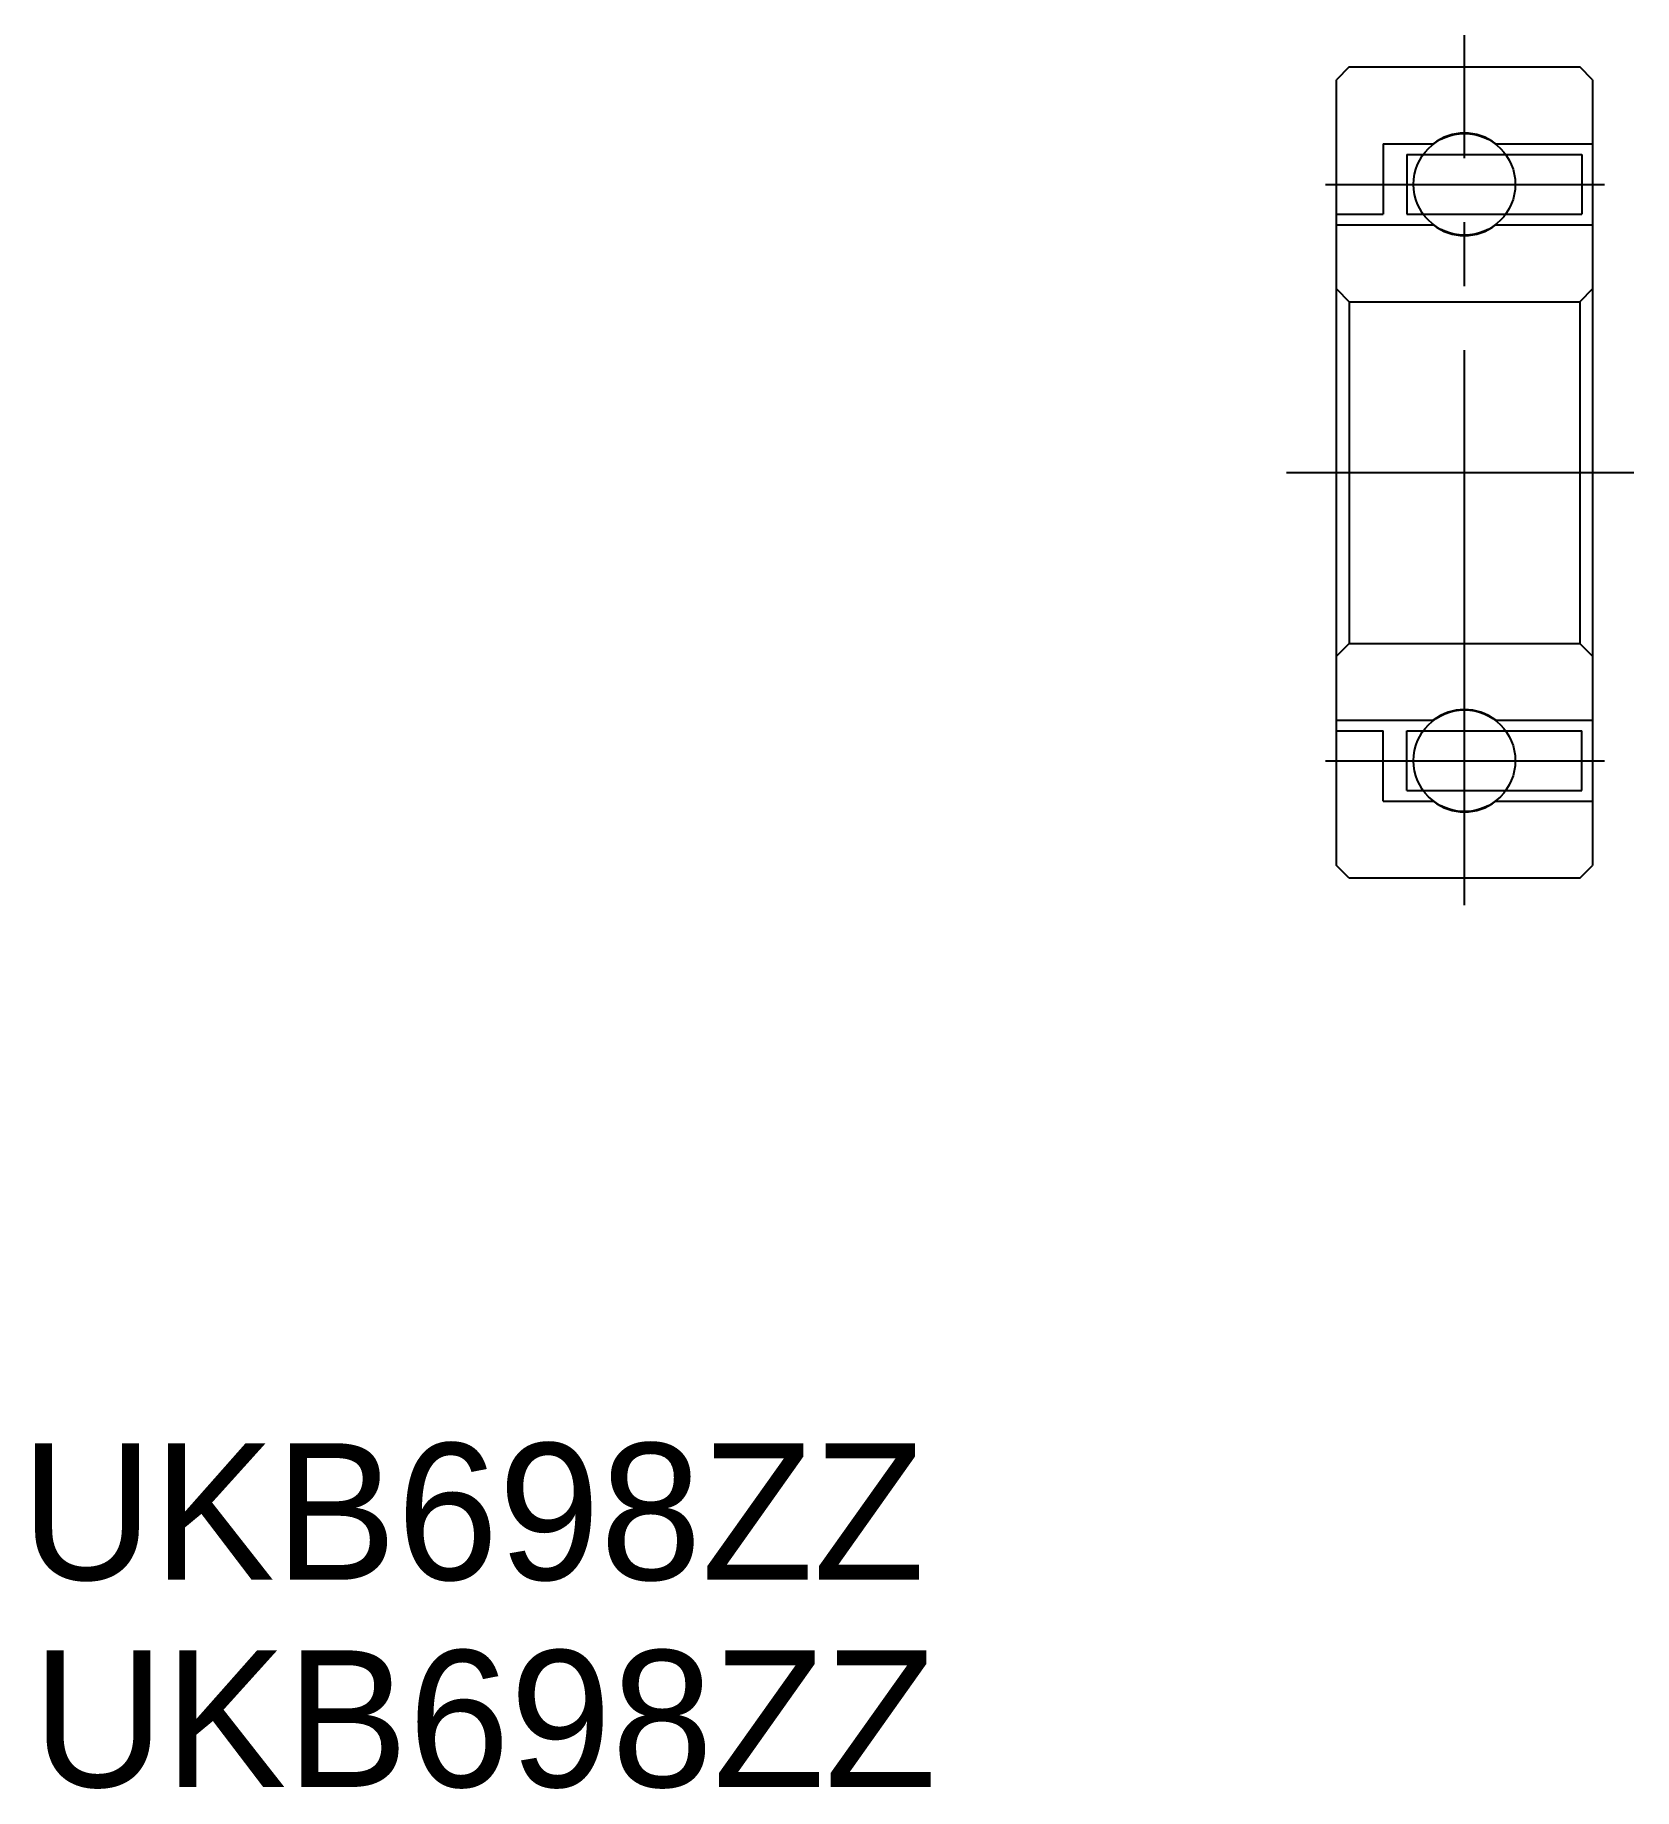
# Model space of a CAD drawing. Extents: x -32.6 to 4.9, y -11.6 to 29.4.
import ezdxf

# ---------------------------------------------------------------- set-up
doc = ezdxf.new("R2010")
doc.units = 0
doc.linetypes.add('CENTER', pattern=[17.5, 13, -1.5, 1.5, -1.5])
doc.layers.get('0').update_dxf_attribs({"linetype": 'CONTINUOUS'})
doc.layers.add('CENTER', color=1, linetype='CENTER')

msp = doc.modelspace()

# ---------------------------------------------------------------- linework, layer by layer
at = {"color": 7, "linetype": 'CONTINUOUS'}
for p, q in [((-1.797, 28.695), (-2.097, 28.395)), ((-2.097, 9.995), (-2.097, 28.395)), ((-1.797, 28.695), (3.603, 28.695)), ((3.903, 28.395), (3.603, 28.695)), ((3.903, 28.395), (3.903, 9.995)), ((-0.997, 26.895), (0.17, 26.895)), ((-0.997, 26.895), (-0.997, 25.245)), ((1.636, 26.895), (3.903, 26.895)), ((-0.447, 26.645), (3.653, 26.645)), ((-0.447, 26.645), (-0.447, 25.245)), ((3.653, 26.645), (3.653, 25.245)), ((-2.097, 25.245), (-0.997, 25.245)), ((-0.447, 25.245), (3.653, 25.245)), ((-2.097, 24.995), (0.17, 24.995)), ((1.636, 24.995), (3.903, 24.995)), ((-2.097, 23.495), (-1.797, 23.195)), ((3.903, 23.495), (3.603, 23.195)), ((-1.797, 23.195), (3.603, 23.195)), ((-1.797, 23.195), (-1.797, 15.195)), ((3.603, 23.195), (3.603, 15.195)), ((-2.097, 14.895), (-1.797, 15.195)), ((-1.797, 15.195), (3.603, 15.195)), ((3.603, 15.195), (3.903, 14.895)), ((-2.097, 13.395), (0.17, 13.395)), ((-2.097, 13.145), (-0.997, 13.145)), ((-0.997, 11.495), (-0.997, 13.145)), ((-0.447, 11.745), (-0.447, 13.145)), ((-0.447, 13.145), (3.653, 13.145)), ((1.636, 13.395), (3.903, 13.395)), ((3.653, 11.745), (3.653, 13.145)), ((-0.447, 11.745), (3.653, 11.745)), ((-0.997, 11.495), (0.17, 11.495)), ((1.636, 11.495), (3.903, 11.495)), ((-1.797, 9.695), (-2.097, 9.995)), ((3.603, 9.695), (3.903, 9.995)), ((3.603, 9.695), (-1.797, 9.695))]:
    msp.add_line(p, q, dxfattribs=at)
for centre in [(0.903, 25.945), (0.903, 12.445)]:
    msp.add_circle(centre, 1.191, dxfattribs=at)
for centre, start, end in [((0.903, 25.945), 52.3415, 127.6584), ((0.903, 25.945), 232.3415, 307.6585), ((0.903, 12.445), 52.3415, 127.6584), ((0.903, 12.445), 232.3415, 307.6585)]:
    msp.add_arc(centre, 1.2, start, end, dxfattribs=at)
at = {"layer": 'CENTER', "color": 1, "linetype": 'CENTER'}
for p, q in [((0.903, 9.059), (0.903, 29.441)), ((-2.354, 25.945), (4.184, 25.945)), ((-3.266, 19.195), (4.871, 19.195)), ((-2.354, 12.445), (4.184, 12.445))]:
    msp.add_line(p, q, dxfattribs=at)

# ---------------------------------------------------------------- texts
at = {"color": 0, "linetype": 'BYBLOCK'}
for p in [(-32.9, -6.739), (-32.631, -11.591)]:
    msp.add_text('UKB698ZZ', height=3.2, dxfattribs=at).set_placement(p)

doc.saveas('drawing.dxf')
